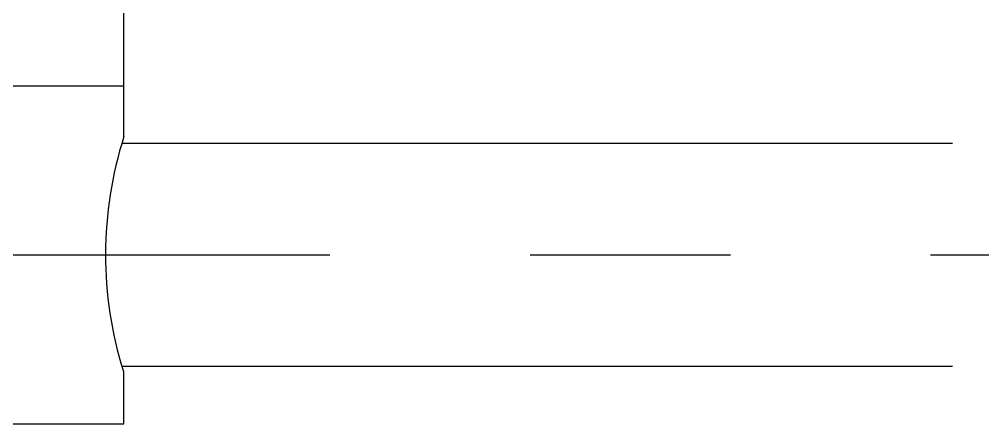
# Model space of a CAD drawing. Header units: millimetres. Extents: x 13235 to 13829, y -4257 to -3417.
# Drawn here: x 13716.77 to 13727.47, y -3750.78 to -3746.29 of the extents above; entities that cross this region are included whole.
import ezdxf

# ---------------------------------------------------------------- set-up
doc = ezdxf.new("R2010")
doc.units = ezdxf.units.MM
doc.header["$LTSCALE"] = 0.1
doc.linetypes.add('CENTER2', pattern=[28.575, 19.05, -3.175, 3.175, -3.175])
doc.linetypes.add('HIDDENX2', pattern=[19.05, 12.7, -6.35])
doc.layers.get('0').update_dxf_attribs({"lineweight": 15})
doc.layers.add('HIDDEN', color=8, linetype='HIDDENX2')

msp = doc.modelspace()

# ---------------------------------------------------------------- linework, layer by layer
at = {"linetype": 'Continuous', "lineweight": 25}
for p, q in [((13717.93, -3747.032), (13717.93, -3744.032)), ((13709.48, -3747.032), (13717.93, -3747.032)), ((13717.93, -3747.594), (13717.93, -3747.032)), ((13727.13, -3747.669), (13717.907, -3747.669)), ((13717.908, -3750.144), (13727.13, -3750.144)), ((13717.93, -3750.782), (13717.93, -3750.201)), ((13709.48, -3750.782), (13717.93, -3750.782))]:
    msp.add_line(p, q, dxfattribs=at)
msp.add_arc((13722.044, -3748.906), 4.318, 162.3088, 197.4498, dxfattribs=at)
at = {"layer": 'HIDDEN', "color": 1, "linetype": 'CENTER2', "ltscale": 7}
msp.add_line((13706.883, -3748.906), (13745.868, -3748.906), dxfattribs=at)

doc.saveas('drawing.dxf')
